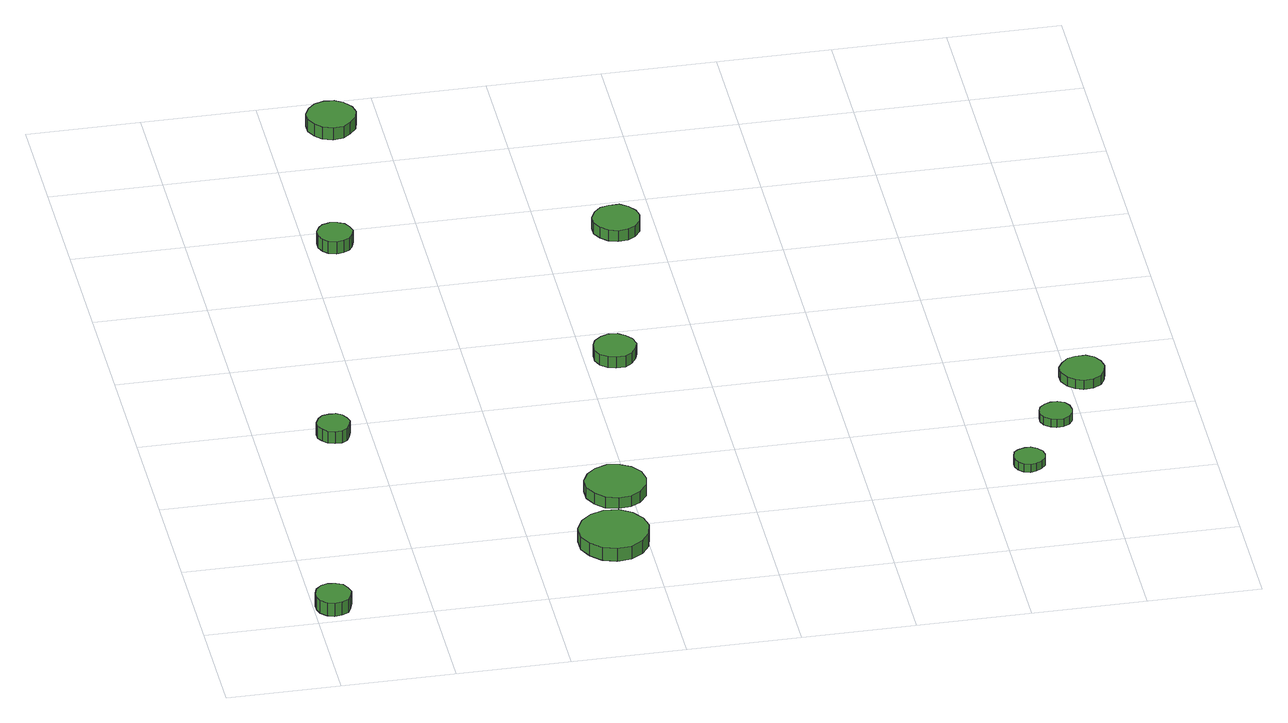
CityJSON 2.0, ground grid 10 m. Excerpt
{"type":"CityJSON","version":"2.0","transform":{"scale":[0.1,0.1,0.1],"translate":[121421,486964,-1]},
"CityObjects":{
"tree1":{"type":"SolitaryVegetationObject","attributes":{"function":"something"},"geometry":[{"type":"MultiSurface","lod":"1","boundaries":[[[0,1,2,3,4,5,6,7,8,9,10,11,12,13,14]],[[15,16,17,18,19,20,21,22,23,24,25,26,27,28,29]],[[0,29,28,1]],[[1,28,27,2]],[[2,27,26,3]],[[3,26,25,4]],[[4,25,24,5]],[[5,24,23,6]],[[6,23,22,7]],[[7,22,21,8]],[[8,21,20,9]],[[9,20,19,10]],[[10,19,18,11]],[[11,18,17,12]],[[12,17,16,13]],[[13,16,15,14]],[[14,15,29,0]]]}]},
"tree2":{"type":"SolitaryVegetationObject","attributes":{"function":"something"},"geometry":[{"type":"MultiSurface","lod":"1","boundaries":[[[30,31,32,33,34,35,36,37,38,39,40,41,42,43,44]],[[45,46,47,48,49,50,51,52,53,54,55,56,57,58,59]],[[30,59,58,31]],[[31,58,57,32]],[[32,57,56,33]],[[33,56,55,34]],[[34,55,54,35]],[[35,54,53,36]],[[36,53,52,37]],[[37,52,51,38]],[[38,51,50,39]],[[39,50,49,40]],[[40,49,48,41]],[[41,48,47,42]],[[42,47,46,43]],[[43,46,45,44]],[[44,45,59,30]]]}]},
"tree3":{"type":"SolitaryVegetationObject","attributes":{"function":"something"},"geometry":[{"type":"MultiSurface","lod":"1","boundaries":[[[60,61,62,63,64,65,66,67,68,69,70,71,72,73,74]],[[75,76,77,78,79,80,81,82,83,84,85,86,87,88,89]],[[60,89,88,61]],[[61,88,87,62]],[[62,87,86,63]],[[63,86,85,64]],[[64,85,84,65]],[[65,84,83,66]],[[66,83,82,67]],[[67,82,81,68]],[[68,81,80,69]],[[69,80,79,70]],[[70,79,78,71]],[[71,78,77,72]],[[72,77,76,73]],[[73,76,75,74]],[[74,75,89,60]]]}]},
"tree4":{"type":"SolitaryVegetationObject","attributes":{"function":"something"},"geometry":[{"type":"MultiSurface","lod":"1","boundaries":[[[90,91,92,93,94,95,96,97,98,99,100,101,102,103,104]],[[105,106,107,108,109,110,111,112,113,114,115,116,117,118,119]],[[90,119,118,91]],[[91,118,117,92]],[[92,117,116,93]],[[93,116,115,94]],[[94,115,114,95]],[[95,114,113,96]],[[96,113,112,97]],[[97,112,111,98]],[[98,111,110,99]],[[99,110,109,100]],[[100,109,108,101]],[[101,108,107,102]],[[102,107,106,103]],[[103,106,105,104]],[[104,105,119,90]]]}]},
"tree5":{"type":"SolitaryVegetationObject","attributes":{"function":"something"},"geometry":[{"type":"MultiSurface","lod":"1","boundaries":[[[120,121,122,123,124,125,126,127,128,129,130,131,132,133,134]],[[135,136,137,138,139,140,141,142,143,144,145,146,147,148,149]],[[120,149,148,121]],[[121,148,147,122]],[[122,147,146,123]],[[123,146,145,124]],[[124,145,144,125]],[[125,144,143,126]],[[126,143,142,127]],[[127,142,141,128]],[[128,141,140,129]],[[129,140,139,130]],[[130,139,138,131]],[[131,138,137,132]],[[132,137,136,133]],[[133,136,135,134]],[[134,135,149,120]]]}]},
"tree6":{"type":"SolitaryVegetationObject","attributes":{"function":"something"},"geometry":[{"type":"MultiSurface","lod":"1","boundaries":[[[150,151,152,153,154,155,156,157,158,159,160,161,162,163,164]],[[165,166,167,168,169,170,171,172,173,174,175,176,177,178,179]],[[150,179,178,151]],[[151,178,177,152]],[[152,177,176,153]],[[153,176,175,154]],[[154,175,174,155]],[[155,174,173,156]],[[156,173,172,157]],[[157,172,171,158]],[[158,171,170,159]],[[159,170,169,160]],[[160,169,168,161]],[[161,168,167,162]],[[162,167,166,163]],[[163,166,165,164]],[[164,165,179,150]]]}]},
"tree7":{"type":"SolitaryVegetationObject","attributes":{"function":"something"},"geometry":[{"type":"MultiSurface","lod":"1","boundaries":[[[180,181,182,183,184,185,186,187,188,189,190,191,192,193,194]],[[195,196,197,198,199,200,201,202,203,204,205,206,207,208,209]],[[180,209,208,181]],[[181,208,207,182]],[[182,207,206,183]],[[183,206,205,184]],[[184,205,204,185]],[[185,204,203,186]],[[186,203,202,187]],[[187,202,201,188]],[[188,201,200,189]],[[189,200,199,190]],[[190,199,198,191]],[[191,198,197,192]],[[192,197,196,193]],[[193,196,195,194]],[[194,195,209,180]]]}]},
"tree8":{"type":"SolitaryVegetationObject","attributes":{"function":"something"},"geometry":[{"type":"MultiSurface","lod":"1","boundaries":[[[210,211,212,213,214,215,216,217,218,219,220,221,222,223,224]],[[225,226,227,228,229,230,231,232,233,234,235,236,237,238,239]],[[210,239,238,211]],[[211,238,237,212]],[[212,237,236,213]],[[213,236,235,214]],[[214,235,234,215]],[[215,234,233,216]],[[216,233,232,217]],[[217,232,231,218]],[[218,231,230,219]],[[219,230,229,220]],[[220,229,228,221]],[[221,228,227,222]],[[222,227,226,223]],[[223,226,225,224]],[[224,225,239,210]]]}]},
"tree9":{"type":"SolitaryVegetationObject","attributes":{"function":"something"},"geometry":[{"type":"MultiSurface","lod":"1","boundaries":[[[240,241,242,243,244,245,246,247,248,249,250,251,252,253,254]],[[255,256,257,258,259,260,261,262,263,264,265,266,267,268,269]],[[240,269,268,241]],[[241,268,267,242]],[[242,267,266,243]],[[243,266,265,244]],[[244,265,264,245]],[[245,264,263,246]],[[246,263,262,247]],[[247,262,261,248]],[[248,261,260,249]],[[249,260,259,250]],[[250,259,258,251]],[[251,258,257,252]],[[252,257,256,253]],[[253,256,255,254]],[[254,255,269,240]]]}]},
"tree10":{"type":"SolitaryVegetationObject","attributes":{"function":"something"},"geometry":[{"type":"MultiSurface","lod":"1","boundaries":[[[270,271,272,273,274,275,276,277,278,279,280,281,282,283,284]],[[285,286,287,288,289,290,291,292,293,294,295,296,297,298,299]],[[270,299,298,271]],[[271,298,297,272]],[[272,297,296,273]],[[273,296,295,274]],[[274,295,294,275]],[[275,294,293,276]],[[276,293,292,277]],[[277,292,291,278]],[[278,291,290,279]],[[279,290,289,280]],[[280,289,288,281]],[[281,288,287,282]],[[282,287,286,283]],[[283,286,285,284]],[[284,285,299,270]]]}]},
"tree11":{"type":"SolitaryVegetationObject","attributes":{"function":"something"},"geometry":[{"type":"MultiSurface","lod":"1","boundaries":[[[300,301,302,303,304,305,306,307,308,309,310,311,312,313,314]],[[315,316,317,318,319,320,321,322,323,324,325,326,327,328,329]],[[300,329,328,301]],[[301,328,327,302]],[[302,327,326,303]],[[303,326,325,304]],[[304,325,324,305]],[[305,324,323,306]],[[306,323,322,307]],[[307,322,321,308]],[[308,321,320,309]],[[309,320,319,310]],[[310,319,318,311]],[[311,318,317,312]],[[312,317,316,313]],[[313,316,315,314]],[[314,315,329,300]]]}]}
},
"vertices":[
[32,18,23],[30,24,23],[27,30,23],[21,33,23],[14,34,23],[8,32,23],[3,27,23],[1,21,23],[1,15,23],[3,9,23],[8,4,23],[14,2,23],[21,3,23],[27,6,23],[30,12,23],[30,12,10],[27,6,10],[21,3,10],[14,2,10],[8,4,10],[3,9,10],[1,15,10],[1,21,10],[3,27,10],[8,32,10],[14,34,10],[21,33,10],[27,30,10],[30,24,10],[32,18,10],
[83,288,18],[81,294,18],[78,299,18],[73,302,18],[67,302,18],[61,301,18],[57,297,18],[54,291,18],[54,285,18],[57,280,18],[61,276,18],[67,274,18],[73,274,18],[78,277,18],[81,282,18],[81,282,6],[78,277,6],[73,274,6],[67,274,6],[61,276,6],[57,280,6],[54,285,6],[54,291,6],[57,297,6],[61,301,6],[67,302,6],[73,302,6],[78,299,6],[81,294,6],[83,288,6],
[302,78,19],[299,90,19],[292,100,19],[281,107,19],[268,108,19],[256,104,19],[247,96,19],[241,84,19],[241,71,19],[247,60,19],[256,51,19],[268,47,19],[281,48,19],[292,55,19],[299,65,19],[299,65,6],[292,55,6],[281,48,6],[268,47,6],[256,51,6],[247,60,6],[241,71,6],[241,84,6],[247,96,6],[256,104,6],[268,108,6],[281,107,6],[292,100,6],[299,90,6],[302,78,6],
[142,581,18],[140,588,18],[137,593,18],[131,596,18],[125,597,18],[118,595,18],[114,591,18],[111,585,18],[111,578,18],[114,572,18],[118,568,18],[125,566,18],[131,567,18],[137,570,18],[140,575,18],[140,575,6],[137,570,6],[131,567,6],[125,566,6],[118,568,6],[114,572,6],[111,578,6],[111,585,6],[114,591,6],[118,595,6],[125,597,6],[131,596,6],[137,593,6],[140,588,6],[142,581,6],
[314,154,17],[312,165,17],[305,174,17],[296,179,17],[285,181,17],[274,177,17],[266,170,17],[261,160,17],[261,149,17],[266,139,17],[274,131,17],[285,128,17],[296,129,17],[305,134,17],[312,143,17],[312,143,6],[305,134,6],[296,129,6],[285,128,6],[274,131,6],[266,139,6],[261,149,6],[261,160,6],[266,170,6],[274,177,6],[285,181,6],[296,179,6],[305,174,6],[312,165,6],[314,154,6],
[180,764,18],[178,772,18],[172,780,18],[165,784,18],[156,785,18],[147,782,18],[141,776,18],[137,768,18],[137,759,18],[141,751,18],[147,745,18],[156,742,18],[165,743,18],[172,748,18],[178,755,18],[178,755,6],[172,748,6],[165,743,6],[156,742,6],[147,745,6],[141,751,6],[137,759,6],[137,768,6],[141,776,6],[147,782,6],[156,785,6],[165,784,6],[172,780,6],[178,772,6],[180,764,6],
[346,363,17],[344,371,17],[339,377,17],[333,381,17],[325,382,17],[318,379,17],[312,374,17],[309,367,17],[309,359,17],[312,352,17],[318,347,17],[325,345,17],[333,345,17],[339,349,17],[344,356,17],[344,356,6],[339,349,6],[333,345,6],[325,345,6],[318,347,6],[312,352,6],[309,359,6],[309,367,6],[312,374,6],[318,379,6],[325,382,6],[333,381,6],[339,377,6],[344,371,6],[346,363,6],
[387,560,17],[385,568,17],[380,575,17],[373,580,17],[364,580,17],[356,578,17],[350,572,17],[346,564,17],[346,555,17],[350,548,17],[356,542,17],[364,539,17],[373,540,17],[380,544,17],[385,551,17],[385,551,6],[380,544,6],[373,540,6],[364,539,6],[356,542,6],[350,548,6],[346,555,6],[346,564,6],[350,572,6],[356,578,6],[364,580,6],[373,580,6],[380,575,6],[385,568,6],[387,560,6],
[656,131,14],[655,136,14],[651,141,14],[646,144,14],[641,144,14],[635,142,14],[631,139,14],[629,133,14],[629,128,14],[631,123,14],[635,119,14],[641,117,14],[646,118,14],[651,121,14],[655,125,14],[655,125,6],[651,121,6],[646,118,6],[641,117,6],[635,119,6],[631,123,6],[629,128,6],[629,133,6],[631,139,6],[635,142,6],[641,144,6],[646,144,6],[651,141,6],[655,136,6],[656,131,6],
[692,196,14],[691,202,14],[688,207,14],[682,210,14],[676,210,14],[671,208,14],[666,204,14],[664,199,14],[664,193,14],[666,188,14],[671,184,14],[676,182,14],[682,182,14],[688,185,14],[691,190,14],[691,190,6],[688,185,6],[682,182,6],[676,182,6],[671,184,6],[666,188,6],[664,193,6],[664,199,6],[666,204,6],[671,208,6],[676,210,6],[682,210,6],[688,207,6],[691,202,6],[692,196,6],
[732,256,15],[730,264,15],[726,271,15],[719,275,15],[710,275,15],[703,273,15],[697,267,15],[693,260,15],[693,252,15],[697,244,15],[703,239,15],[710,236,15],[719,237,15],[726,241,15],[730,248,15],[730,248,6],[726,241,6],[719,237,6],[710,236,6],[703,239,6],[697,244,6],[693,252,6],[693,260,6],[697,267,6],[703,273,6],[710,275,6],[719,275,6],[726,271,6],[730,264,6],[732,256,6]
]}
